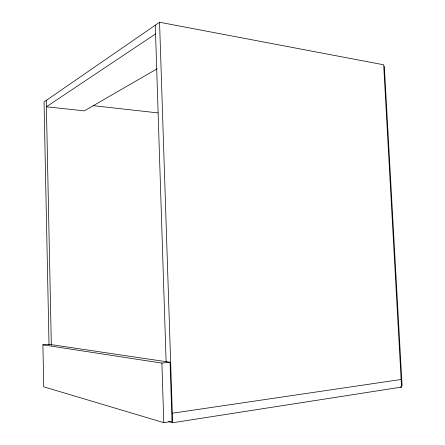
<?xml version="1.0" encoding="UTF-8"?>
<svg xmlns="http://www.w3.org/2000/svg" width="445" height="445" viewBox="0 0 445 445"><rect width="100%" height="100%" fill="white"/><g stroke="black" fill="none" stroke-linecap="round" stroke-linejoin="round"><path stroke-width="0.67" d="M168.616 421.582L172.615 422.75L401.557 387.078L383.668 64.786L159.56 22.25L44.038 101.944L49.017 344.769M155.572 33.903L46.386 106.794L84.366 110.85L157.124 68.786M163.788 422.661L171.998 421.393L170.073 362.258L49.295 344.347L42.904 344.853L43.738 386.816L163.788 422.661L161.897 363.098L42.904 344.853M172.31 413.227L401.134 379.474M161.897 363.098L170.073 362.258M93.177 105.66L158.047 112.913M400.183 386.894L401.557 387.078M384.33 66.171L402.096 385.832M159.56 22.25L172.615 422.75M155.294 25.193L166.119 361.991M46.258 100.414L51.331 345.387"/></g></svg>
